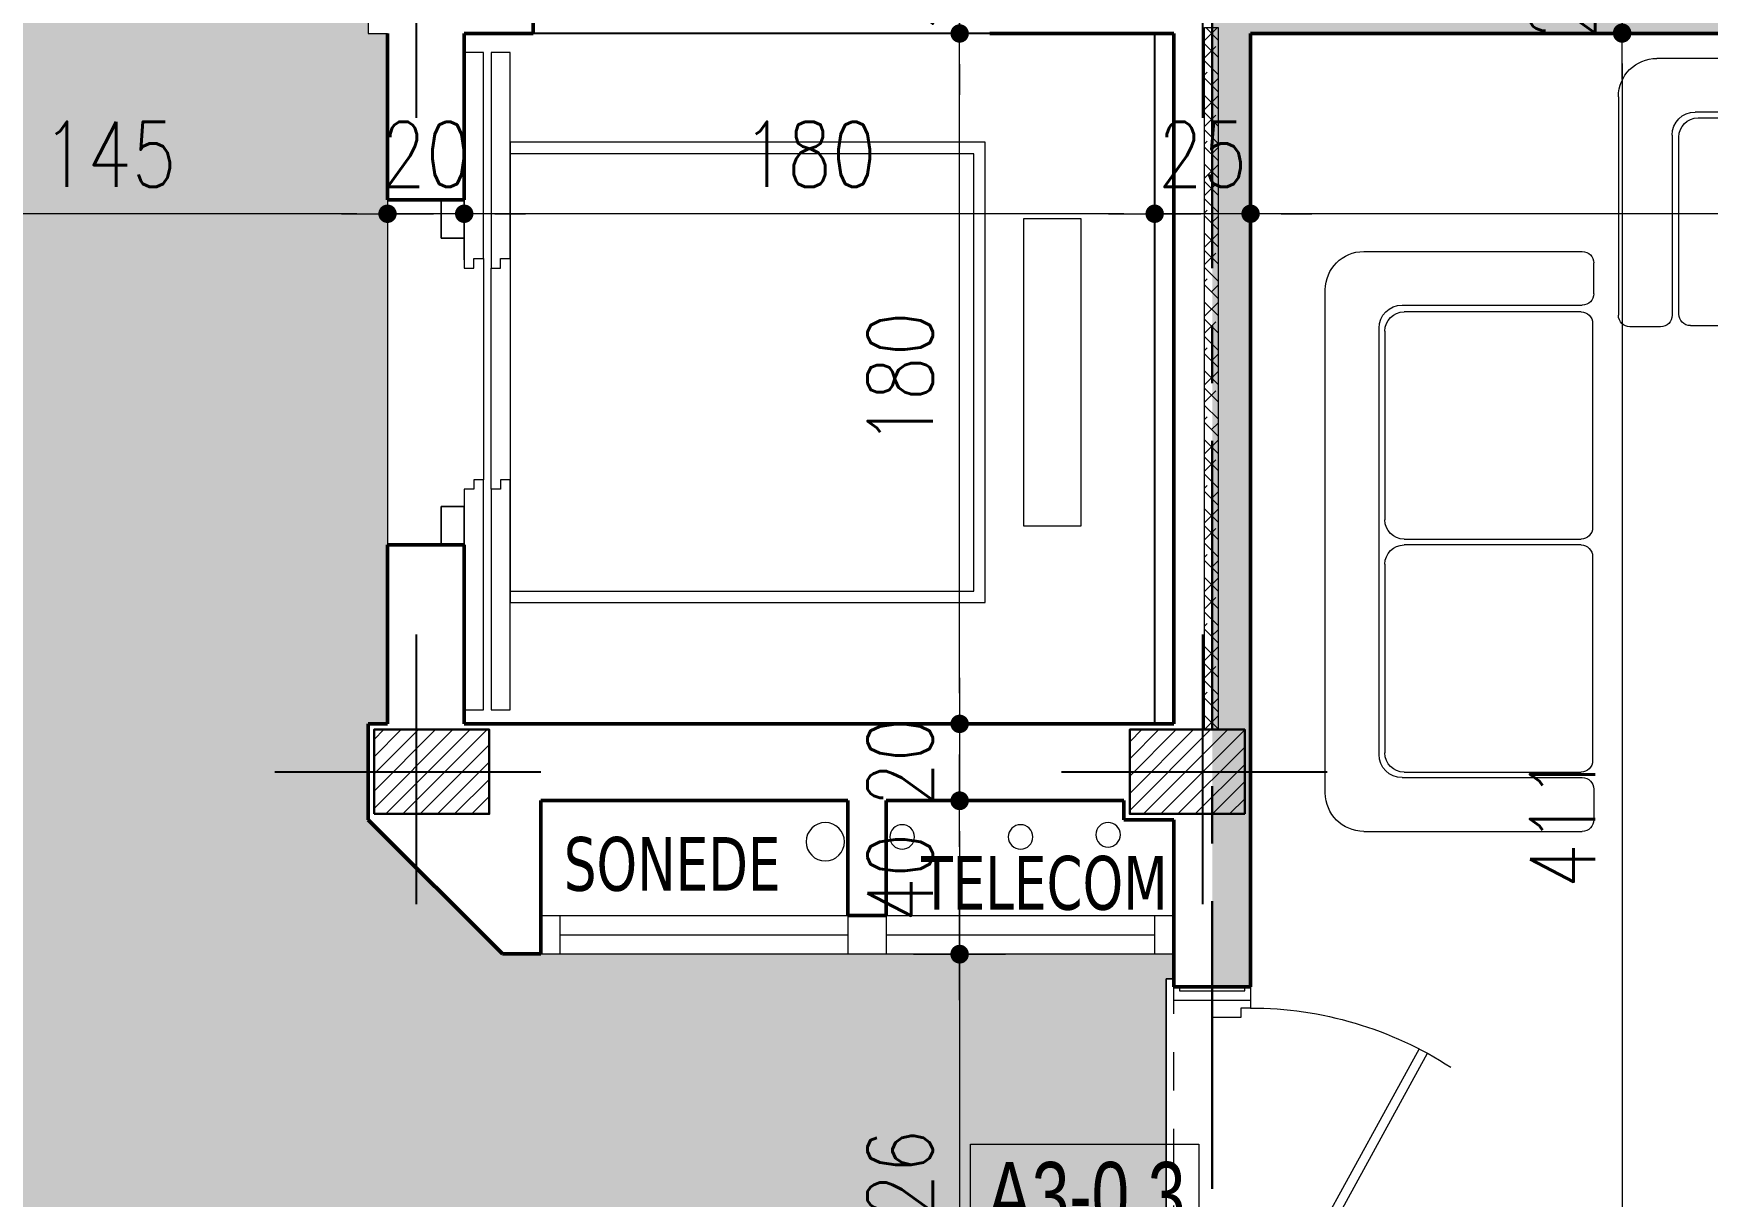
# Model space of a CAD drawing. Header units: millimetres. Extents: x 906 to 2589, y -1235 to -637.
# Drawn here: x 2558.04 to 2562.404, y -1221.896 to -1218.864 of the extents above; entities that cross this region are included whole.
import ezdxf
from ezdxf.enums import TextEntityAlignment as Align

# ---------------------------------------------------------------- set-up
doc = ezdxf.new("R2010")
doc.units = ezdxf.units.MM
doc.linetypes.add('AXES', pattern=[2, 1.25, -0.25, 0.25, -0.25])
doc.linetypes.add('HIDDEN', pattern=[0.375, 0.25, -0.125])
doc.layers.get('DEFPOINTS').update_dxf_attribs({"color": 255, "lineweight": 13})
for name, color, linetype, lineweight in [('A-signe', 7, 'Continuous', 9), ('APPUITS', 7, 'Continuous', 18), ('ASCENSSEUR', 101, 'Continuous', 20), ('AXE LIMITE', 1, 'AXES', 30), ('DIM.', 4, 'Continuous', 25), ('DOUBLE CLOISON', 41, 'Continuous', 13), ('Extracteur cuisine 300m3', 7, 'Continuous', 20), ('HALL + COULOIR -HATCH', 71, 'Continuous', 15), ('interrompu', 7, 'HIDDEN', 15), ('MENUISERIE', 7, 'Continuous', 13), ('MEUBLE', 35, 'Continuous', 15), ('MUR 0.25', 7, 'Continuous', 25), ('MUR 0.5', 7, 'Continuous', 50), ('POTEAUX ARCH', 7, 'Continuous', 30), ('POTEAUX HACHURE', 7, 'Continuous', 15), ('TEXTE', 7, 'Continuous', 20)]:
    doc.layers.add(name, color=color, linetype=linetype, lineweight=lineweight)
for name, color, linetype in [('AXE', 7, 'AXES'), ('TEINTE 2', 3, 'Continuous'), ('TEINTE SC', 254, 'Continuous')]:
    doc.layers.add(name, color=color, linetype=linetype)
doc.styles.add('atef', font='romans.shx', dxfattribs={"width": 0.8})
doc.styles.add('COTE', font='verdana.ttf', dxfattribs={"width": 0.7})
doc.styles.add('STYLE4', font='swisscl.ttf')
doc.dimstyles.new('COTEXT', dxfattribs={"dimscale": 0, "dimtxt": 0.17, "dimasz": 0.08, "dimexe": 0.015, "dimexo": 0.015, "dimgap": 0.07, "dimtad": 1, "dimdec": 0, "dimlfac": 100, "dimzin": 0, "dimdsep": 46, "dimtxsty": 'atef', "dimblk": 'SIG2', "dimcen": 0.15, "dimse1": 1, "dimse2": 1, "dimclrd": 256, "dimclre": 6, "dimclrt": 2, "dimadec": 0, "dimazin": 0, "dimtfac": 0.5, "dimtdec": 0, "dimtix": 1, "dimtmove": 2, "dimatfit": 1, "dimldrblk": 'SIG2', "dimfxl": 0.18, "dimtolj": 1, "dimtzin": 0, "dimlwd": 18, "dimarcsym": 0})
pattern_1 = [(45, (1528.84714, -318.54865), (-0.0224506403, 0.0224506403), [])]

# ---------------------------------------------------------------- blocks, each defined once
blk = doc.blocks.new('SIG2')
at = {"layer": 'A-signe'}
for p, q in [((0, 1.5), (0, 0.5)), ((-1.5, 0), (-0.5, 0)), ((-0.5, 0), (0.5, 0)), ((0, 0.5), (0, -0.5)), ((0.5, 0), (1.5, 0)), ((0, -0.5), (0, -1.5))]:
    blk.add_line(p, q, dxfattribs=at)
at = {"layer": 'A-signe', "const_width": 0.3}
blk.add_lwpolyline([(-0.15, 0, 1), (0.15, 0, 1)], format="xyb", close=True, dxfattribs=at)
blk = doc.blocks.new('*D1100')
at = {"layer": 'DEFPOINTS', "color": 0, "transparency": 16777216}
for p in [(2561.6009, -1218.664), (2561.6618, -1218.864), (2562.1815, -1218.864)]:
    blk.add_point(p, dxfattribs=at)
at = {"layer": 'DIM.', "lineweight": 18, "transparency": 16777216}
for p, q in [((2562.1815, -1218.584), (2562.1815, -1218.504)), ((2562.1815, -1218.664), (2562.1815, -1218.864)), ((2562.1815, -1218.944), (2562.1815, -1219.024))]:
    blk.add_line(p, q, dxfattribs=at)
at = {"layer": 'DIM.', "lineweight": 18, "transparency": 16777216, "xscale": 0.08, "yscale": 0.08, "zscale": 0.08}
for p, rotation in [((2562.1815, -1218.664), 270), ((2562.1815, -1218.864), 90)]:
    blk.add_blockref('SIG2', p, dxfattribs=dict(at, rotation=rotation))
at = {"layer": 'DIM.', "color": 2, "transparency": 16777216, "insert": (2562.0265, -1218.764), "char_height": 0.17, "attachment_point": 5, "rotation": 90, "style": 'atef'}
blk.add_mtext('\\A1;20', dxfattribs=at)
blk = doc.blocks.new('*D1101')
at = {"layer": 'DEFPOINTS', "color": 0, "transparency": 16777216}
for p in [(2561.6618, -1218.862), (2562.1815, -1222.9741), (2564.3397, -1222.9741)]:
    blk.add_point(p, dxfattribs=at)
at = {"layer": 'DIM.', "lineweight": 18, "transparency": 16777216}
blk.add_line((2562.1815, -1218.942), (2562.1815, -1222.8941), dxfattribs=at)
at = {"layer": 'DIM.', "lineweight": 18, "transparency": 16777216, "xscale": 0.08, "yscale": 0.08, "zscale": 0.08}
for p, rotation in [((2562.1815, -1218.862), 90), ((2562.1815, -1222.9741), 270)]:
    blk.add_blockref('SIG2', p, dxfattribs=dict(at, rotation=rotation))
at = {"layer": 'DIM.', "color": 2, "transparency": 16777216, "insert": (2562.0265, -1220.9181), "char_height": 0.17, "attachment_point": 5, "rotation": 90, "style": 'atef'}
blk.add_mtext('\\A1;411', dxfattribs=at)
blk = doc.blocks.new('PORTE')
at = {"layer": 'MENUISERIE'}
for p, q in [((0.02, 0), (0.8619, 0.4613)), ((0.8736, 0.4392), (0.0325, -0.0217)), ((0.0325, -0.0217), (0.02, 0))]:
    blk.add_line(p, q, dxfattribs=at)
for points in [[(0, 0), (0.02, 0), (0.02, -0.025), (0.045, -0.025), (0.045, -0.1), (0, -0.1)], [(1, 0), (0.98, 0), (0.98, -0.025), (0.955, -0.025), (0.955, -0.1), (1, -0.1)]]:
    blk.add_lwpolyline(points, dxfattribs=at)
blk.add_arc((0.02, 0), 0.96, 360, 32.9567, dxfattribs=at)
blk = doc.blocks.new('PORTE 1.00')
at = {"layer": 'MENUISERIE'}
blk.add_blockref('PORTE', (0, 0), dxfattribs=at)
blk = doc.blocks.new('*D1223')
at = {"layer": 'DEFPOINTS', "color": 0, "linetype": 'Continuous', "transparency": 16777216}
for p in [(2561.2128, -1219.219), (2561.2128, -1219.334), (2565.4428, -1219.7677)]:
    blk.add_point(p, dxfattribs=at)
at = {"layer": 'DIM.', "linetype": 'Continuous', "lineweight": 18, "transparency": 16777216}
blk.add_line((2565.3628, -1219.334), (2561.2928, -1219.334), dxfattribs=at)
at = {"layer": 'DIM.', "linetype": 'Continuous', "lineweight": 18, "transparency": 16777216, "xscale": 0.08, "yscale": 0.08, "zscale": 0.08, "rotation": 180}
blk.add_blockref('SIG2', (2561.2128, -1219.334), dxfattribs=at)
at = {"layer": 'DIM.', "linetype": 'Continuous', "lineweight": 18, "transparency": 16777216, "xscale": 0.08, "yscale": 0.08, "zscale": 0.08}
blk.add_blockref('SIG2', (2565.4428, -1219.334), dxfattribs=at)
at = {"layer": 'DIM.', "color": 2, "linetype": 'Continuous', "transparency": 16777216, "insert": (2563.3278, -1219.179), "char_height": 0.17, "attachment_point": 5, "style": 'atef'}
blk.add_mtext('\\A1;423', dxfattribs=at)
blk = doc.blocks.new('*D1117')
at = {"layer": 'DEFPOINTS', "color": 0, "linetype": 'Continuous', "transparency": 16777216}
for p in [(2560.9628, -1219.0045), (2561.2128, -1219.214), (2560.9628, -1219.334)]:
    blk.add_point(p, dxfattribs=at)
at = {"layer": 'DIM.', "linetype": 'Continuous', "lineweight": 18, "transparency": 16777216}
for p, q in [((2560.8828, -1219.334), (2560.8028, -1219.334)), ((2561.2128, -1219.334), (2560.9628, -1219.334)), ((2561.2928, -1219.334), (2561.3728, -1219.334))]:
    blk.add_line(p, q, dxfattribs=at)
at = {"layer": 'DIM.', "linetype": 'Continuous', "lineweight": 18, "transparency": 16777216, "xscale": 0.08, "yscale": 0.08, "zscale": 0.08}
blk.add_blockref('SIG2', (2560.9628, -1219.334), dxfattribs=at)
at = {"layer": 'DIM.', "linetype": 'Continuous', "lineweight": 18, "transparency": 16777216, "xscale": 0.08, "yscale": 0.08, "zscale": 0.08, "rotation": 180}
blk.add_blockref('SIG2', (2561.2128, -1219.334), dxfattribs=at)
at = {"layer": 'DIM.', "color": 2, "linetype": 'Continuous', "transparency": 16777216, "insert": (2561.0878, -1219.179), "char_height": 0.17, "attachment_point": 5, "style": 'atef'}
blk.add_mtext('\\A1;25', dxfattribs=at)
blk = doc.blocks.new('*D1224')
at = {"layer": 'DEFPOINTS', "color": 0, "linetype": 'Continuous', "transparency": 16777216}
for p in [(2559.1628, -1218.864), (2560.9628, -1219.0045), (2559.1628, -1219.334)]:
    blk.add_point(p, dxfattribs=at)
at = {"layer": 'DIM.', "linetype": 'Continuous', "lineweight": 18, "transparency": 16777216}
blk.add_line((2560.8828, -1219.334), (2559.2428, -1219.334), dxfattribs=at)
at = {"layer": 'DIM.', "linetype": 'Continuous', "lineweight": 18, "transparency": 16777216, "xscale": 0.08, "yscale": 0.08, "zscale": 0.08, "rotation": 180}
blk.add_blockref('SIG2', (2559.1628, -1219.334), dxfattribs=at)
at = {"layer": 'DIM.', "linetype": 'Continuous', "lineweight": 18, "transparency": 16777216, "xscale": 0.08, "yscale": 0.08, "zscale": 0.08}
blk.add_blockref('SIG2', (2560.9628, -1219.334), dxfattribs=at)
at = {"layer": 'DIM.', "color": 2, "linetype": 'Continuous', "transparency": 16777216, "insert": (2560.0628, -1219.179), "char_height": 0.17, "attachment_point": 5, "style": 'atef'}
blk.add_mtext('\\A1;180', dxfattribs=at)
blk = doc.blocks.new('*D1225')
at = {"layer": 'DEFPOINTS', "color": 0, "linetype": 'Continuous', "transparency": 16777216}
for p in [(2559.1628, -1218.864), (2558.9628, -1218.9479), (2558.9628, -1219.334)]:
    blk.add_point(p, dxfattribs=at)
at = {"layer": 'DIM.', "linetype": 'Continuous', "lineweight": 18, "transparency": 16777216}
for p, q in [((2558.8828, -1219.334), (2558.8028, -1219.334)), ((2559.1628, -1219.334), (2558.9628, -1219.334)), ((2559.2428, -1219.334), (2559.3228, -1219.334))]:
    blk.add_line(p, q, dxfattribs=at)
at = {"layer": 'DIM.', "linetype": 'Continuous', "lineweight": 18, "transparency": 16777216, "xscale": 0.08, "yscale": 0.08, "zscale": 0.08}
blk.add_blockref('SIG2', (2558.9628, -1219.334), dxfattribs=at)
at = {"layer": 'DIM.', "linetype": 'Continuous', "lineweight": 18, "transparency": 16777216, "xscale": 0.08, "yscale": 0.08, "zscale": 0.08, "rotation": 180}
blk.add_blockref('SIG2', (2559.1628, -1219.334), dxfattribs=at)
at = {"layer": 'DIM.', "color": 2, "linetype": 'Continuous', "transparency": 16777216, "insert": (2559.0628, -1219.179), "char_height": 0.17, "attachment_point": 5, "style": 'atef'}
blk.add_mtext('\\A1;20', dxfattribs=at)
blk = doc.blocks.new('*D1118')
at = {"layer": 'DEFPOINTS', "color": 0, "linetype": 'Continuous', "transparency": 16777216}
for p in [(2558.9628, -1218.9557), (2557.5128, -1219.334), (2557.5128, -1219.873)]:
    blk.add_point(p, dxfattribs=at)
at = {"layer": 'DIM.', "linetype": 'Continuous', "lineweight": 18, "transparency": 16777216}
blk.add_line((2558.8828, -1219.334), (2557.5928, -1219.334), dxfattribs=at)
at = {"layer": 'DIM.', "linetype": 'Continuous', "lineweight": 18, "transparency": 16777216, "xscale": 0.08, "yscale": 0.08, "zscale": 0.08, "rotation": 180}
blk.add_blockref('SIG2', (2557.5128, -1219.334), dxfattribs=at)
at = {"layer": 'DIM.', "linetype": 'Continuous', "lineweight": 18, "transparency": 16777216, "xscale": 0.08, "yscale": 0.08, "zscale": 0.08}
blk.add_blockref('SIG2', (2558.9628, -1219.334), dxfattribs=at)
at = {"layer": 'DIM.', "color": 2, "linetype": 'Continuous', "transparency": 16777216, "insert": (2558.2378, -1219.179), "char_height": 0.17, "attachment_point": 5, "style": 'atef'}
blk.add_mtext('\\A1;145', dxfattribs=at)
blk = doc.blocks.new('*D1153')
at = {"layer": 'DEFPOINTS', "color": 0, "transparency": 16777216}
for p in [(2560.6894, -1220.865), (2560.4543, -1221.265), (2560.8183, -1221.265)]:
    blk.add_point(p, dxfattribs=at)
at = {"layer": 'DIM.', "lineweight": 18, "transparency": 16777216}
blk.add_line((2560.4543, -1220.945), (2560.4543, -1221.185), dxfattribs=at)
at = {"layer": 'DIM.', "lineweight": 18, "transparency": 16777216, "xscale": 0.08, "yscale": 0.08, "zscale": 0.08}
for p, rotation in [((2560.4543, -1220.865), 90), ((2560.4543, -1221.265), 270)]:
    blk.add_blockref('SIG2', p, dxfattribs=dict(at, rotation=rotation))
at = {"layer": 'DIM.', "color": 2, "transparency": 16777216, "insert": (2560.2993, -1221.065), "char_height": 0.17, "attachment_point": 5, "rotation": 90, "style": 'atef'}
blk.add_mtext('\\A1;40', dxfattribs=at)
blk = doc.blocks.new('*D1151')
at = {"layer": 'DEFPOINTS', "color": 0, "transparency": 16777216}
for p in [(2560.654, -1218.614), (2560.4544, -1218.864), (2560.654, -1218.864)]:
    blk.add_point(p, dxfattribs=at)
at = {"layer": 'DIM.', "lineweight": 18, "transparency": 16777216}
for p, q in [((2560.4544, -1218.534), (2560.4544, -1218.454)), ((2560.4544, -1218.614), (2560.4544, -1218.864)), ((2560.4544, -1218.944), (2560.4544, -1219.024))]:
    blk.add_line(p, q, dxfattribs=at)
at = {"layer": 'DIM.', "lineweight": 18, "transparency": 16777216, "xscale": 0.08, "yscale": 0.08, "zscale": 0.08}
for p, rotation in [((2560.4544, -1218.614), 270), ((2560.4544, -1218.864), 90)]:
    blk.add_blockref('SIG2', p, dxfattribs=dict(at, rotation=rotation))
at = {"layer": 'DIM.', "color": 2, "transparency": 16777216, "insert": (2560.2994, -1218.739), "char_height": 0.17, "attachment_point": 5, "rotation": 90, "style": 'atef'}
blk.add_mtext('\\A1;25', dxfattribs=at)
blk = doc.blocks.new('*D1152')
at = {"layer": 'DEFPOINTS', "color": 0, "transparency": 16777216}
for p in [(2560.6878, -1220.664), (2560.4543, -1220.864), (2560.6642, -1220.864)]:
    blk.add_point(p, dxfattribs=at)
at = {"layer": 'DIM.', "lineweight": 18, "transparency": 16777216}
for p, q in [((2560.4543, -1220.584), (2560.4543, -1220.504)), ((2560.4543, -1220.664), (2560.4543, -1220.864)), ((2560.4543, -1220.944), (2560.4543, -1221.024))]:
    blk.add_line(p, q, dxfattribs=at)
at = {"layer": 'DIM.', "lineweight": 18, "transparency": 16777216, "xscale": 0.08, "yscale": 0.08, "zscale": 0.08}
for p, rotation in [((2560.4543, -1220.664), 270), ((2560.4543, -1220.864), 90)]:
    blk.add_blockref('SIG2', p, dxfattribs=dict(at, rotation=rotation))
at = {"layer": 'DIM.', "color": 2, "transparency": 16777216, "insert": (2560.2993, -1220.764), "char_height": 0.17, "attachment_point": 5, "rotation": 90, "style": 'atef'}
blk.add_mtext('\\A1;20', dxfattribs=at)
blk = doc.blocks.new('*D1154')
at = {"layer": 'DEFPOINTS', "color": 0, "transparency": 16777216}
for p in [(2560.8253, -1221.264), (2560.4543, -1222.5261), (2560.6007, -1222.5261)]:
    blk.add_point(p, dxfattribs=at)
at = {"layer": 'DIM.', "lineweight": 18, "transparency": 16777216}
blk.add_line((2560.4543, -1221.344), (2560.4543, -1222.4461), dxfattribs=at)
at = {"layer": 'DIM.', "lineweight": 18, "transparency": 16777216, "xscale": 0.08, "yscale": 0.08, "zscale": 0.08}
for p, rotation in [((2560.4543, -1221.264), 90), ((2560.4543, -1222.5261), 270)]:
    blk.add_blockref('SIG2', p, dxfattribs=dict(at, rotation=rotation))
at = {"layer": 'DIM.', "color": 2, "transparency": 16777216, "insert": (2560.2993, -1221.8951), "char_height": 0.17, "attachment_point": 5, "rotation": 90, "style": 'atef'}
blk.add_mtext('\\A1;126', dxfattribs=at)
blk = doc.blocks.new('*D1168')
at = {"layer": 'DEFPOINTS', "color": 0, "transparency": 16777216}
for p in [(2560.4544, -1218.864), (2560.4944, -1218.864), (2560.4943, -1220.664)]:
    blk.add_point(p, dxfattribs=at)
at = {"layer": 'DIM.', "lineweight": 18, "transparency": 16777216}
blk.add_line((2560.4544, -1220.584), (2560.4544, -1218.944), dxfattribs=at)
at = {"layer": 'DIM.', "lineweight": 18, "transparency": 16777216, "xscale": 0.08, "yscale": 0.08, "zscale": 0.08}
for p, rotation in [((2560.4544, -1218.864), 90), ((2560.4544, -1220.664), 270)]:
    blk.add_blockref('SIG2', p, dxfattribs=dict(at, rotation=rotation))
at = {"layer": 'DIM.', "color": 2, "transparency": 16777216, "insert": (2560.2994, -1219.764), "char_height": 0.17, "attachment_point": 5, "rotation": 90, "style": 'atef'}
blk.add_mtext('\\A1;180', dxfattribs=at)
blk = doc.blocks.new('Sofa2P')
for p, q in [((0.6559, 0), (-0.6559, 0)), ((-0.7559, -0.1), (-0.7559, -0.6699)), ((0.7559, -0.1), (0.7559, -0.6699)), ((0.5559, -0.14), (-0.5559, -0.14)), ((-0.5484, -0.1553), (-0.0561, -0.1553)), ((0.0593, -0.1553), (0.5516, -0.1553)), ((-0.6159, -0.2), (-0.6159, -0.6699)), ((-0.5983, -0.6667), (-0.5983, -0.2053)), ((-0.0061, -0.2053), (-0.0061, -0.6667)), ((-0.0061, -0.2053), (-0.0061, -0.6667)), ((0.0093, -0.6667), (0.0093, -0.2053)), ((0.6016, -0.2053), (0.6016, -0.6667)), ((0.6159, -0.2), (0.6159, -0.6699)), ((-0.5684, -0.6967), (-0.0361, -0.6967)), ((0.0393, -0.6967), (0.5716, -0.6967)), ((-0.6459, -0.6999), (-0.7259, -0.6999)), ((0.6459, -0.6999), (0.7259, -0.6999))]:
    blk.add_line(p, q)
for centre, radius, start, end in [((-0.6559, -0.1), 0.1, 90, 180), ((0.6559, -0.1), 0.1, 0, 90), ((-0.5559, -0.2), 0.06, 90, 180), ((-0.5484, -0.2053), 0.05, 90, 180), ((-0.0561, -0.2053), 0.05, 0, 90), ((-0.0561, -0.2053), 0.05, 0, 90), ((0.0593, -0.2053), 0.05, 90, 180), ((0.5516, -0.2053), 0.05, 0, 90), ((0.5559, -0.2), 0.06, 0, 90), ((-0.7259, -0.6699), 0.03, 180, 270), ((-0.6459, -0.6699), 0.03, 270, 0), ((-0.5684, -0.6667), 0.03, 180, 270), ((-0.0361, -0.6667), 0.03, 270, 0), ((-0.0361, -0.6667), 0.03, 270, 0), ((0.0393, -0.6667), 0.03, 180, 270), ((0.5716, -0.6667), 0.03, 270, 0), ((0.6459, -0.6699), 0.03, 180, 270), ((0.7259, -0.6699), 0.03, 270, 0)]:
    blk.add_arc(centre, radius, start, end)
blk = doc.blocks.new('Sofa3P')
for p, q in [((-0.9625, 0), (0.9625, 0)), ((-1.0625, -0.1), (-1.0625, -0.6699)), ((1.0625, -0.1), (1.0625, -0.6699)), ((-0.8625, -0.14), (0.8625, -0.14)), ((-0.3659, -0.1553), (-0.8582, -0.1553)), ((0.2417, -0.1553), (-0.2505, -0.1553)), ((0.855, -0.1553), (0.3627, -0.1553)), ((-0.9225, -0.2), (-0.9225, -0.6699)), ((-0.9082, -0.2053), (-0.9082, -0.6667)), ((-0.3159, -0.6667), (-0.3159, -0.2053)), ((-0.3005, -0.2053), (-0.3005, -0.6667)), ((0.2917, -0.6667), (0.2917, -0.2053)), ((0.3127, -0.2053), (0.3127, -0.6667)), ((0.905, -0.6667), (0.905, -0.2053)), ((0.9225, -0.2), (0.9225, -0.6699)), ((-0.3459, -0.6967), (-0.8782, -0.6967)), ((0.2617, -0.6967), (-0.2705, -0.6967)), ((0.875, -0.6967), (0.3427, -0.6967)), ((-0.9525, -0.6999), (-1.0325, -0.6999)), ((0.9525, -0.6999), (1.0325, -0.6999))]:
    blk.add_line(p, q)
for centre, radius, start, end in [((-0.9625, -0.1), 0.1, 90, 180), ((0.9625, -0.1), 0.1, 0, 90), ((-0.8625, -0.2), 0.06, 90, 180), ((-0.8582, -0.2053), 0.05, 90, 180), ((-0.3659, -0.2053), 0.05, 0, 90), ((-0.2505, -0.2053), 0.05, 90, 180), ((0.2417, -0.2053), 0.05, 0, 90), ((0.3627, -0.2053), 0.05, 90, 180), ((0.855, -0.2053), 0.05, 0, 90), ((0.8625, -0.2), 0.06, 0, 90), ((-1.0325, -0.6699), 0.03, 180, 270), ((-0.9525, -0.6699), 0.03, 270, 0), ((-0.8782, -0.6667), 0.03, 180, 270), ((-0.3459, -0.6667), 0.03, 270, 0), ((-0.2705, -0.6667), 0.03, 180, 270), ((0.2617, -0.6667), 0.03, 270, 0), ((0.3427, -0.6667), 0.03, 180, 270), ((0.875, -0.6667), 0.03, 270, 0), ((0.9525, -0.6699), 0.03, 180, 270), ((1.0325, -0.6699), 0.03, 270, 0)]:
    blk.add_arc(centre, radius, start, end)

msp = doc.modelspace()

# ---------------------------------------------------------------- hatches: boundary and pattern name
at = {"layer": 'DOUBLE CLOISON'}
h = msp.add_hatch(dxfattribs=at)
h.set_pattern_fill('ANSI38', color=256, scale=0.01, angle=-90)
h.set_pattern_definition([(315, (3519.641173, -113.955863), (0.0224506403, 0.0224506403), []), (45, (3519.641173, -113.955863), (0.0224506403, 0.0673519209), [0.079375, -0.047625])])
h.paths.add_polyline_path([(2561.1281, -1218.8488), (2561.1281, -1220.6785), (2561.0929, -1220.6785), (2561.0929, -1218.8488)])
at = {"layer": 'POTEAUX HACHURE'}
h = msp.add_hatch(dxfattribs=at)
h.set_pattern_fill('ANSI31', color=256, scale=0.01)
h.set_pattern_definition(pattern_1)
h.paths.add_polyline_path([(2558.9278, -1220.899), (2559.2279, -1220.899), (2559.2279, -1220.6791), (2558.9278, -1220.6791)])
h = msp.add_hatch(dxfattribs=at)
h.set_pattern_fill('ANSI31', color=256, scale=0.01)
h.set_pattern_definition(pattern_1)
h.paths.add_polyline_path([(2561.1978, -1220.899), (2560.8977, -1220.899), (2560.8977, -1220.6791), (2561.1978, -1220.6791)])
at = {"layer": 'TEINTE 2'}
h = msp.add_hatch(color=256, dxfattribs=at)
h.dxf.hatch_style = 1
h.paths.add_polyline_path([(2564.2428, -1217.564), (2564.5561, -1217.564), (2564.5561, -1217.464), (2564.0428, -1217.464), (2564.0428, -1218.664), (2562.8428, -1218.664), (2562.8428, -1218.664), (2562.8428, -1218.764), (2561.1128, -1218.764), (2561.1128, -1221.3499), (2561.2128, -1221.3499), (2561.2128, -1218.864), (2564.2428, -1218.864)])
at = {"layer": 'TEINTE SC'}
h = msp.add_hatch(color=256, dxfattribs=at)
h.dxf.hatch_style = 1
h.paths.add_polyline_path([(2556.1628, -1222.864), (2557.5128, -1221.514), (2557.5128, -1219.873), (2557.0128, -1219.873), (2557.0128, -1219.448), (2557.0328, -1219.448), (2557.0328, -1218.4126), (2557.0128, -1218.4126), (2557.0128, -1218.2772), (2557.1796, -1218.1104), (2557.1938, -1218.1246), (2557.9769, -1217.3414), (2557.9628, -1217.3272), (2558.0427, -1217.2474), (2558.1225, -1217.3272), (2558.1084, -1217.3414), (2558.8916, -1218.1246), (2558.9057, -1218.1104), (2558.9628, -1218.1675), (2558.9628, -1218.614), (2558.9128, -1218.614), (2558.9128, -1218.864), (2558.9628, -1218.864), (2558.9628, -1220.664), (2558.9128, -1220.664), (2558.9128, -1220.914), (2559.2628, -1221.264), (2561.0128, -1221.264), (2561.0128, -1221.3286), (2560.9928, -1221.3286), (2560.9928, -1222.4362), (2561.0128, -1222.4362), (2561.0128, -1222.5261), (2559.8235, -1222.5261), (2559.6615, -1222.6855), (2559.3709, -1222.9761), (2558.5128, -1223.8342), (2558.463, -1223.8342), (2558.463, -1224.6142), (2558.5128, -1224.6142), (2558.5128, -1225.211), (2558.4928, -1225.211), (2558.4928, -1226.3186), (2558.5128, -1226.3186), (2558.5128, -1227.534), (2556.2128, -1227.534), (2556.2128, -1226.5795), (2556.1628, -1226.5795), (2556.1628, -1226.5467), (2556.1828, -1226.5467), (2556.1828, -1225.5113), (2556.1628, -1225.5113), (2556.1628, -1225.0558), (2556.1828, -1225.0558), (2556.1828, -1224.1182), (2556.1628, -1224.1182), (2556.1628, -1223.8558), (2556.1828, -1223.8558), (2556.1828, -1222.9182), (2556.1628, -1222.9182)])

# ---------------------------------------------------------------- linework, layer by layer
at = {"layer": 'APPUITS'}
msp.add_lwpolyline([(2561.0128, -1222.4362), (2560.9928, -1222.4362), (2560.9928, -1221.3286), (2561.0128, -1221.3286)], dxfattribs=at)
at = {"layer": 'ASCENSSEUR'}
for p, q in [((2559.2128, -1219.4506), (2559.2128, -1220.0275)), ((2559.2328, -1220.0524), (2559.2328, -1219.4755))]:
    msp.add_line(p, q, dxfattribs=at)
for points in [[(2559.1628, -1218.9139), (2559.1628, -1219.4755), (2559.1878, -1219.4755), (2559.1878, -1219.4506), (2559.2128, -1219.4506), (2559.2128, -1218.9139)], [(2559.2328, -1218.9139), (2559.2328, -1219.4755), (2559.2578, -1219.4755), (2559.2578, -1219.4506), (2559.2828, -1219.4506), (2559.2828, -1218.9139)], [(2559.2828, -1219.1475), (2559.2828, -1220.3477), (2560.5211, -1220.3477), (2560.5211, -1219.1475)], [(2559.2828, -1219.1775), (2559.2828, -1220.3177), (2560.4911, -1220.3177), (2560.4911, -1219.1775)], [(2559.1628, -1219.3976), (2559.1628, -1219.2976), (2559.1028, -1219.2976), (2559.1028, -1219.3976)], [(2559.1628, -1219.2976), (2559.1628, -1219.3976), (2559.1028, -1219.3976), (2559.1028, -1219.2976)], [(2559.1628, -1219.3976), (2559.1628, -1219.2976), (2559.1028, -1219.2976), (2559.1028, -1219.3976)], [(2560.7711, -1220.1475), (2560.7711, -1219.3475), (2560.6211, -1219.3475), (2560.6211, -1220.1475)], [(2559.2128, -1220.6275), (2559.2128, -1220.0275), (2559.1878, -1220.0275), (2559.1878, -1220.0524), (2559.1628, -1220.0524), (2559.1628, -1220.6275)], [(2559.2828, -1220.6275), (2559.2828, -1220.0275), (2559.2578, -1220.0275), (2559.2578, -1220.0524), (2559.2328, -1220.0524), (2559.2328, -1220.6275)], [(2559.1628, -1220.0976), (2559.1628, -1220.1976), (2559.1028, -1220.1976), (2559.1028, -1220.0976)], [(2559.1628, -1220.1976), (2559.1628, -1220.0976), (2559.1028, -1220.0976), (2559.1028, -1220.1976)], [(2559.1628, -1220.0976), (2559.1628, -1220.1976), (2559.1028, -1220.1976), (2559.1028, -1220.0976)]]:
    msp.add_lwpolyline(points, close=True, dxfattribs=at)
at = {"layer": 'AXE'}
for p, q in [((2559.0375, -1218.3809), (2559.0375, -1219.0839)), ((2561.0878, -1218.3809), (2561.0878, -1219.0839)), ((2559.0378, -1220.4309), (2559.0378, -1221.1339)), ((2561.0878, -1220.4309), (2561.0878, -1221.1339)), ((2558.6695, -1220.789), (2559.3627, -1220.789)), ((2560.7195, -1220.789), (2561.4127, -1220.789))]:
    msp.add_line(p, q, dxfattribs=at)
at = {"layer": 'AXE LIMITE', "ltscale": 0.6}
msp.add_lwpolyline([(2566.9879, -1225.434), (2566.9879, -1225.5761), (2563.2128, -1225.5761), (2563.2128, -1223.0761), (2561.1128, -1223.0761), (2561.1128, -1218.764), (2562.8428, -1218.764), (2562.8428, -1218.664)], dxfattribs=at)
at = {"layer": 'DOUBLE CLOISON', "elevation": 0}
msp.add_lwpolyline([(2561.1281, -1218.8488), (2561.1281, -1220.6785), (2561.0929, -1220.6785), (2561.0929, -1218.8488)], close=True, dxfattribs=at)
at = {"layer": 'HALL + COULOIR -HATCH', "linetype": 'Continuous'}
msp.add_lwpolyline([(2557.9628, -1217.3272), (2558.0427, -1217.2474), (2558.1225, -1217.3272), (2558.1084, -1217.3414), (2558.8916, -1218.1246), (2558.9057, -1218.1104), (2558.9628, -1218.1675), (2558.9628, -1218.614), (2558.9128, -1218.614), (2558.9128, -1218.864), (2558.9628, -1218.864), (2558.9628, -1220.664), (2558.9128, -1220.664), (2558.9128, -1220.914), (2559.2628, -1221.264), (2561.0128, -1221.264), (2561.0128, -1221.3286), (2560.9928, -1221.3286), (2560.9928, -1222.4362)], dxfattribs=at)
at = {"layer": 'interrompu', "ltscale": 0.2}
msp.add_line((2561.0128, -1222.4199), (2561.0128, -1221.3499), dxfattribs=at)
at = {"layer": 'MENUISERIE', "color": 2, "linetype": 'Continuous'}
msp.add_line((2558.963, -1219.2976), (2558.963, -1220.1976), dxfattribs=at)
at = {"layer": 'MENUISERIE'}
for p, q in [((2559.3628, -1221.164), (2561.0128, -1221.164)), ((2559.4128, -1221.264), (2559.4128, -1221.164)), ((2560.1628, -1221.164), (2560.1628, -1221.264)), ((2560.2628, -1221.164), (2560.2628, -1221.264)), ((2560.9628, -1221.264), (2560.9628, -1221.164)), ((2559.4128, -1221.214), (2560.1628, -1221.214)), ((2560.2628, -1221.214), (2560.9628, -1221.214)), ((2559.3628, -1221.264), (2561.0128, -1221.264))]:
    msp.add_line(p, q, dxfattribs=at)
msp.add_lwpolyline([(2561.2128, -1221.3499), (2561.2128, -1221.3849), (2561.0128, -1221.3849), (2561.0128, -1221.3499), (2561.0278, -1221.3499), (2561.0278, -1221.3599), (2561.1978, -1221.3599), (2561.1978, -1221.3499)], close=True, dxfattribs=at)
at = {"layer": 'MUR 0.25'}
for p, q in [((2560.5327, -1218.864), (2559.3429, -1218.864)), ((2560.9628, -1220.664), (2560.9628, -1218.864))]:
    msp.add_line(p, q, dxfattribs=at)
at = {"layer": 'MUR 0.5'}
for p, q in [((2559.3429, -1218.814), (2559.3429, -1218.864)), ((2558.9628, -1219.2976), (2558.9628, -1218.8639)), ((2559.3429, -1218.864), (2559.1628, -1218.864)), ((2559.1628, -1218.864), (2559.1628, -1219.2976)), ((2561.0128, -1218.864), (2560.5327, -1218.864)), ((2561.0128, -1220.664), (2561.0128, -1218.864)), ((2561.2128, -1221.3499), (2561.2128, -1218.864)), ((2564.2428, -1218.864), (2561.2128, -1218.864)), ((2559.1628, -1219.2976), (2558.9628, -1219.2976)), ((2558.9628, -1220.6641), (2558.9628, -1220.1976)), ((2559.1628, -1220.1976), (2558.9628, -1220.1976)), ((2559.1628, -1220.664), (2559.1628, -1220.1976)), ((2558.9628, -1220.6641), (2558.9128, -1220.6641)), ((2558.9128, -1220.6641), (2558.9128, -1220.914)), ((2561.0128, -1220.664), (2559.1628, -1220.664)), ((2559.3628, -1221.264), (2559.3628, -1220.864)), ((2560.1628, -1220.864), (2559.3628, -1220.864)), ((2560.1628, -1221.164), (2560.1628, -1220.864)), ((2560.2628, -1221.164), (2560.2628, -1220.864)), ((2560.8827, -1220.864), (2560.2628, -1220.864)), ((2560.8827, -1220.914), (2560.8827, -1220.864)), ((2559.2628, -1221.264), (2558.9128, -1220.914)), ((2561.0128, -1220.914), (2560.8827, -1220.914)), ((2561.0128, -1221.3499), (2561.0128, -1220.914)), ((2560.2628, -1221.164), (2560.1628, -1221.164)), ((2559.3628, -1221.264), (2559.2628, -1221.264)), ((2561.2128, -1221.3499), (2561.0128, -1221.3499))]:
    msp.add_line(p, q, dxfattribs=at)
at = {"layer": 'POTEAUX ARCH'}
for points in [[(2558.9278, -1220.899), (2559.2279, -1220.899), (2559.2279, -1220.6791), (2558.9278, -1220.6791)], [(2561.1978, -1220.899), (2560.8977, -1220.899), (2560.8977, -1220.6791), (2561.1978, -1220.6791)]]:
    msp.add_lwpolyline(points, close=True, dxfattribs=at)
at = {"layer": 'TEXTE', "linetype": 'Continuous'}
for points in [[(2560.154, -1220.9714, 0.999998), (2560.054, -1220.9714, 1), (2560.154, -1220.9714)], [(2560.8414, -1220.9211, 0.999997), (2560.8414, -1220.9851, 0.999998), (2560.8414, -1220.9211)], [(2560.3045, -1220.9269, 0.999997), (2560.3045, -1220.9909, 0.999998), (2560.3045, -1220.9269)], [(2560.6131, -1220.9269, 0.999997), (2560.6131, -1220.9909, 0.999998), (2560.6131, -1220.9269)]]:
    msp.add_lwpolyline(points, format="xyb", close=True, dxfattribs=at)
at = {"layer": 'TEXTE'}
msp.add_lwpolyline([(2560.4823, -1221.76), (2561.0783, -1221.76), (2561.0783, -1222.0199), (2560.4823, -1222.0199)], close=True, dxfattribs=at)

# ---------------------------------------------------------------- block references
at = {"layer": 'MENUISERIE', "xscale": -1, "rotation": 270}
msp.add_blockref('PORTE 1.00', (2561.2128, -1222.3849), dxfattribs=at)
at = {"layer": 'MEUBLE', "xscale": -1}
msp.add_blockref('Sofa3P', (2563.2343, -1218.9289), dxfattribs=at)
at = {"layer": 'MEUBLE', "xscale": -1, "rotation": 90}
msp.add_blockref('Sofa2P', (2561.4077, -1220.1883), dxfattribs=at)

# ---------------------------------------------------------------- texts
at = {"layer": 'Extracteur cuisine 300m3', "lineweight": 25, "style": 'COTE', "width": 0.7}
for s, p in [('SONEDE', (2559.4224, -1221.099)), ('TELECOM', (2560.3541, -1221.1484))]:
    msp.add_text(s, height=0.14, dxfattribs=at).set_placement(p)
at = {"layer": 'TEXTE', "style": 'STYLE4'}
msp.add_text('A3-0.3', height=0.17125, dxfattribs=at).set_placement((2560.784, -1222.0289), align=Align.BOTTOM_CENTER)

# ---------------------------------------------------------------- dimensions: what is measured, and where the dimension line sits
at = {"layer": 'DIM.'}
for base, p1, p2, picture, middle in [((2560.4544, -1218.864), (2560.654, -1218.614), (2560.654, -1218.864), '*D1151', (2560.2994, -1218.739)), ((2562.1815, -1218.864), (2561.6009, -1218.664), (2561.6618, -1218.864), '*D1100', (2562.0265, -1218.764)), ((2562.1815, -1222.9741), (2561.6618, -1218.862), (2564.3397, -1222.9741), '*D1101', (2562.0265, -1220.9181)), ((2560.4544, -1218.864), (2560.4943, -1220.664), (2560.4944, -1218.864), '*D1168', (2560.2994, -1219.764)), ((2560.4543, -1220.864), (2560.6878, -1220.664), (2560.6642, -1220.864), '*D1152', (2560.2993, -1220.764)), ((2560.4543, -1221.265), (2560.6894, -1220.865), (2560.8183, -1221.265), '*D1153', (2560.2993, -1221.065)), ((2560.4543, -1222.5261), (2560.8253, -1221.264), (2560.6007, -1222.5261), '*D1154', (2560.2993, -1221.8951))]:
    dim = msp.add_linear_dim(base=base, p1=p1, p2=p2, angle=90, dimstyle='COTEXT', override={"dimscale": 1}, dxfattribs=at)
    dim.commit()
    dim.dimension.update_dxf_attribs({"geometry": picture, "text_midpoint": middle})
at = {"layer": 'DIM.', "linetype": 'Continuous'}
for base, p1, p2, picture, middle in [((2558.9628, -1219.334), (2559.1628, -1218.864), (2558.9628, -1218.9479), '*D1225', (2559.0628, -1219.179)), ((2559.1628, -1219.334), (2560.9628, -1219.0045), (2559.1628, -1218.864), '*D1224', (2560.0628, -1219.179)), ((2557.5128, -1219.334), (2558.9628, -1218.9557), (2557.5128, -1219.873), '*D1118', (2558.2378, -1219.179)), ((2560.9628, -1219.334), (2561.2128, -1219.214), (2560.9628, -1219.0045), '*D1117', (2561.0878, -1219.179)), ((2561.2128, -1219.334), (2565.4428, -1219.7677), (2561.2128, -1219.219), '*D1223', (2563.3278, -1219.179))]:
    dim = msp.add_linear_dim(base=base, p1=p1, p2=p2, dimstyle='COTEXT', override={"dimscale": 1}, dxfattribs=at)
    dim.commit()
    dim.dimension.update_dxf_attribs({"geometry": picture, "text_midpoint": middle})

doc.saveas('drawing.dxf')
